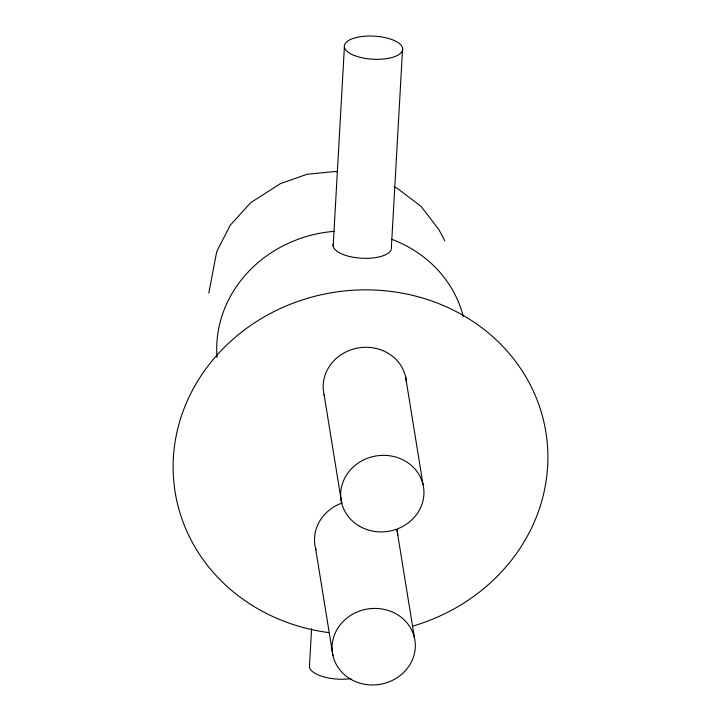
<?xml version="1.0" encoding="UTF-8"?>
<svg xmlns="http://www.w3.org/2000/svg" width="721" height="721" viewBox="0 0 721 721"><rect width="100%" height="100%" fill="white"/><g stroke="black" fill="none" stroke-linecap="round" stroke-linejoin="round"><path stroke-width="1.08" d="M311.58 628.739L309.417 666.961A29.21 11.554 3.2 0 0 350.92 678.659M333.165 246.032L344.386 47.054M402.606 48.325L391.386 247.303A29.21 11.554 3.2 0 1 361.609 258.208A29.21 11.554 3.2 0 1 333.273 244.022M208.811 293.132L216.697 251.71L230.242 225.231L250.692 202.682L280.37 183.648L306.984 174.284L335.148 171.508L337.365 171.823M394.108 186.982L397.154 188.244L421.118 206.404L438.981 229.792L444.857 240.823M405.544 376.542L423.047 484.593M414.413 637.661L396.91 529.602A41.728 38.186 -9.2 0 1 397.74 535.09M324.09 394.594L341.592 502.645M315.456 547.654L332.958 655.713M324.657 396.73A41.728 38.186 -9.2 0 1 357.931 348.009A41.728 38.186 -9.2 0 1 406.374 382.031M217.066 357.454A125.193 114.549 -9.2 0 1 334.616 231.315M391.773 239.291A125.193 114.549 -9.2 0 1 463.315 316.519M328.65 632.596A187.784 171.823 -9.2 0 1 200.132 377.164A187.784 171.823 -9.2 0 1 509.224 353.506A187.784 171.823 -9.2 0 1 412.484 626.179M316.023 549.79A41.728 38.186 -9.2 0 1 342.259 502.925M354.245 55.463A29.21 11.554 3.2 0 0 402.102 51.317A29.21 11.554 3.2 0 0 364.141 36.284A29.21 11.554 3.2 0 0 354.245 55.463M359.653 526.303A41.728 38.186 -9.2 0 0 423.903 494.525A41.728 38.186 -9.2 0 0 363.393 460.025A41.728 38.186 -9.2 0 0 359.653 526.303M351.019 679.371A41.728 38.186 -9.2 0 0 415.269 647.593A41.728 38.186 -9.2 0 0 354.759 613.093A41.728 38.186 -9.2 0 0 351.019 679.371"/></g></svg>
